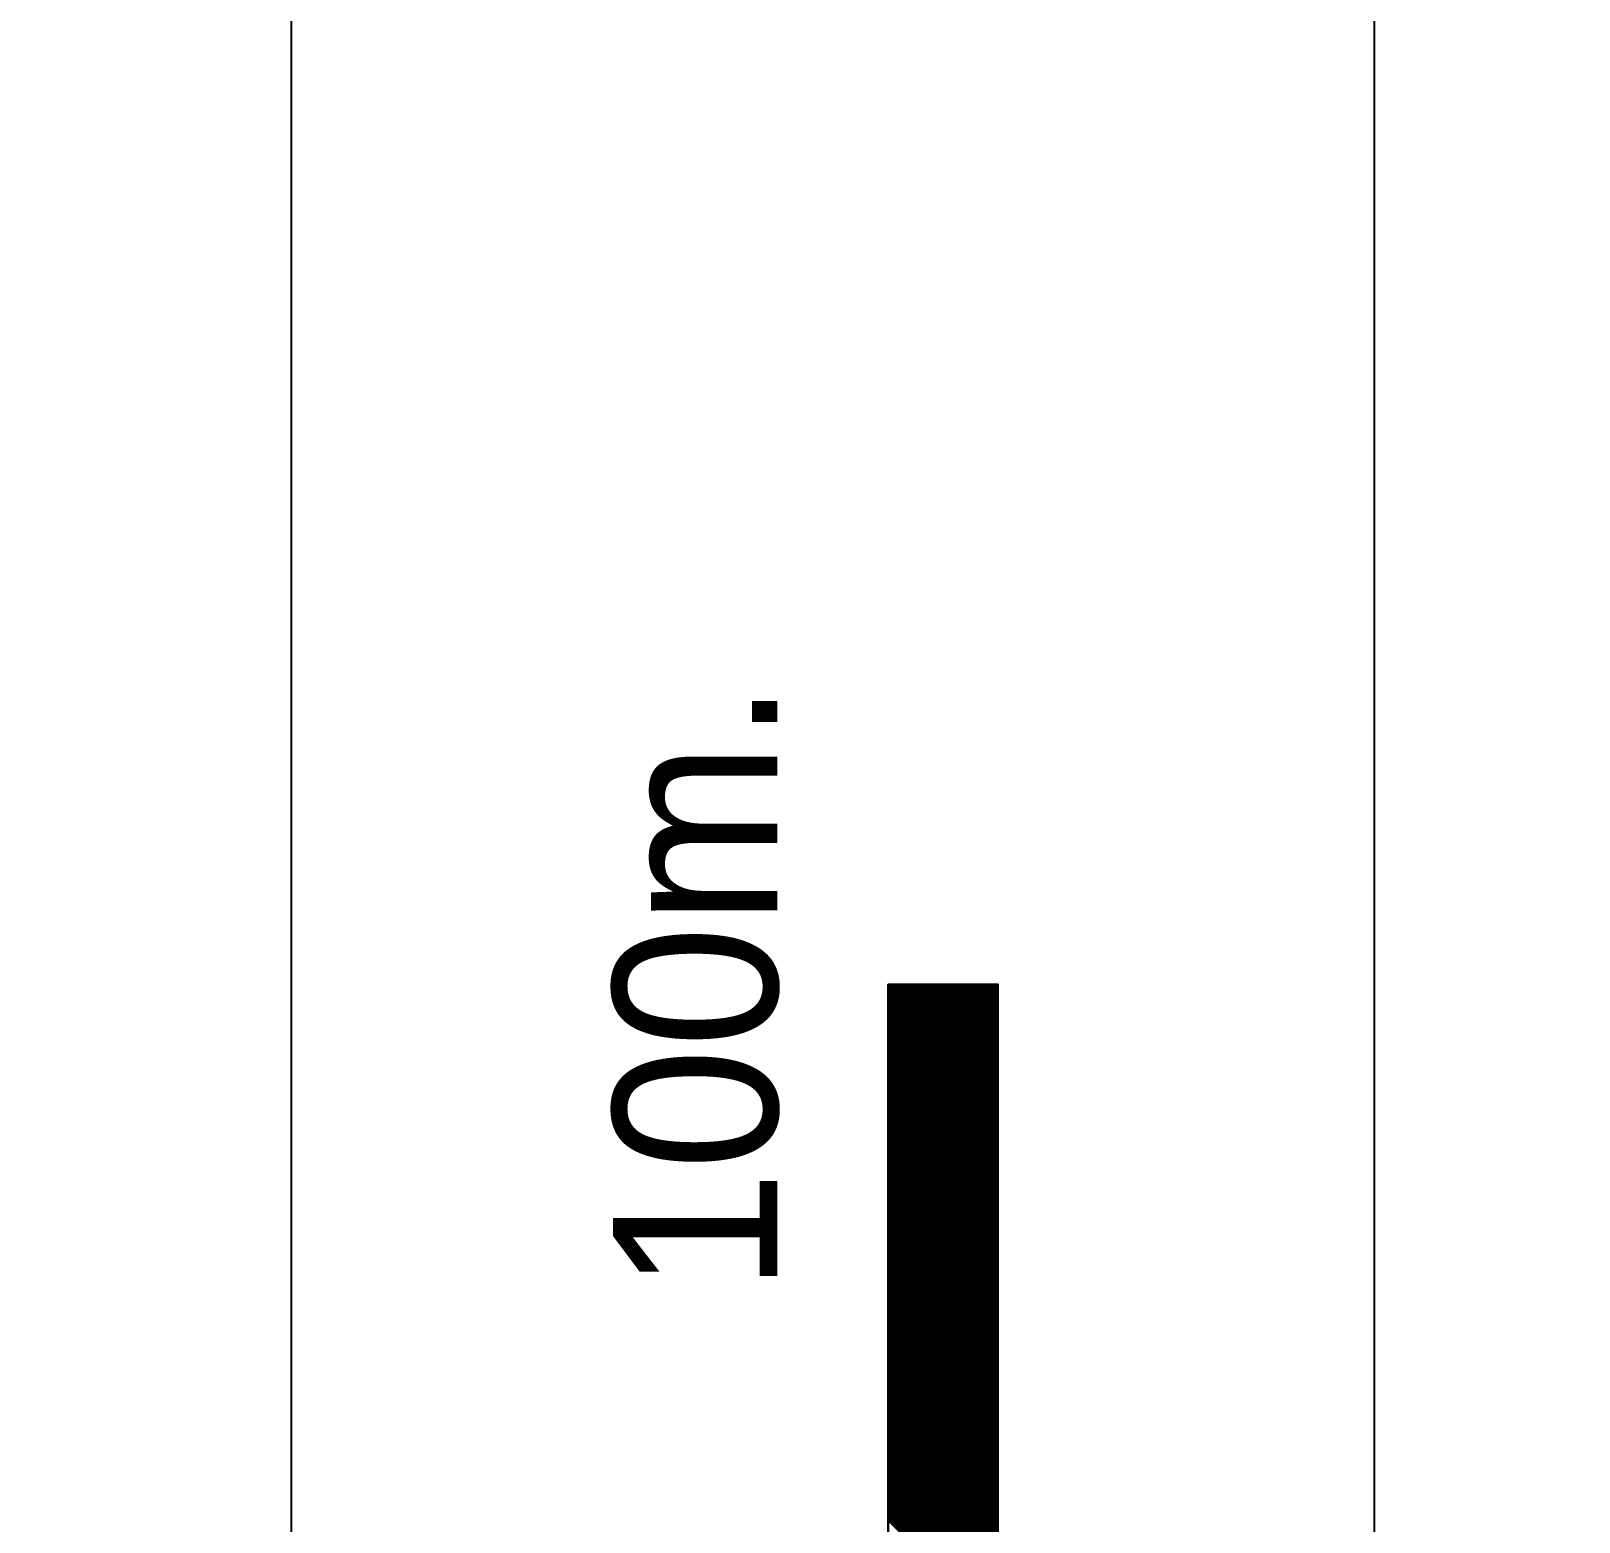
# Model space of a CAD drawing. Extents: x 731654 to 732244, y 4380181 to 4381208.
# Drawn here: x 731885.86 to 731899.96, y 4381176.12 to 4381189.7 of the extents above; entities that cross this region are included whole.
import ezdxf
from ezdxf.enums import TextEntityAlignment as Align

# ---------------------------------------------------------------- set-up
doc = ezdxf.new("R2010")
doc.units = 0
doc.layers.get('0').update_dxf_attribs({"linetype": 'CONTINUOUS'})

msp = doc.modelspace()

# ---------------------------------------------------------------- linework, layer by layer
at = {"color": 0, "linetype": 'CONTINUOUS'}
for p, q in [((731893.67, 4381081.01), (731893.67, 4381181.01)), ((731894.67, 4381180.01), (731893.67, 4381181.01)), ((731893.67, 4381081.01), (731893.67, 4381181.01)), ((731894.67, 4381180.01), (731893.67, 4381181.01)), ((731894.67, 4381180.02), (731893.68, 4381181.01)), ((731894.67, 4381180.02), (731893.68, 4381181.01)), ((731894.67, 4381180.03), (731893.69, 4381181.01)), ((731894.67, 4381180.03), (731893.69, 4381181.01)), ((731894.67, 4381180.05), (731893.71, 4381181.01)), ((731894.67, 4381180.05), (731893.71, 4381181.01)), ((731894.67, 4381180.06), (731893.72, 4381181.01)), ((731894.67, 4381180.06), (731893.72, 4381181.01)), ((731894.67, 4381180.08), (731893.74, 4381181.01)), ((731894.67, 4381180.08), (731893.74, 4381181.01)), ((731894.67, 4381180.09), (731893.75, 4381181.01)), ((731894.67, 4381180.09), (731893.75, 4381181.01)), ((731894.67, 4381180.1), (731893.76, 4381181.01)), ((731894.67, 4381180.1), (731893.76, 4381181.01)), ((731894.67, 4381180.12), (731893.78, 4381181.01)), ((731894.67, 4381180.12), (731893.78, 4381181.01)), ((731894.67, 4381180.13), (731893.79, 4381181.01)), ((731894.67, 4381180.13), (731893.79, 4381181.01)), ((731894.67, 4381180.15), (731893.81, 4381181.01)), ((731894.67, 4381180.15), (731893.81, 4381181.01)), ((731894.67, 4381180.16), (731893.82, 4381181.01)), ((731894.67, 4381180.16), (731893.82, 4381181.01)), ((731894.67, 4381180.17), (731893.83, 4381181.01)), ((731894.67, 4381180.17), (731893.83, 4381181.01)), ((731894.67, 4381180.19), (731893.85, 4381181.01)), ((731894.67, 4381180.19), (731893.85, 4381181.01)), ((731894.67, 4381180.2), (731893.86, 4381181.01)), ((731894.67, 4381180.2), (731893.86, 4381181.01)), ((731894.67, 4381180.22), (731893.88, 4381181.01)), ((731894.67, 4381180.22), (731893.88, 4381181.01)), ((731894.67, 4381180.23), (731893.89, 4381181.01)), ((731894.67, 4381180.23), (731893.89, 4381181.01)), ((731894.67, 4381180.25), (731893.91, 4381181.01)), ((731894.67, 4381180.25), (731893.91, 4381181.01)), ((731894.67, 4381180.26), (731893.92, 4381181.01)), ((731894.67, 4381180.26), (731893.92, 4381181.01)), ((731894.67, 4381180.27), (731893.93, 4381181.01)), ((731894.67, 4381180.27), (731893.93, 4381181.01)), ((731894.67, 4381180.29), (731893.95, 4381181.01)), ((731894.67, 4381180.29), (731893.95, 4381181.01)), ((731894.67, 4381180.3), (731893.96, 4381181.01)), ((731894.67, 4381180.3), (731893.96, 4381181.01)), ((731894.67, 4381180.32), (731893.98, 4381181.01)), ((731894.67, 4381180.32), (731893.98, 4381181.01)), ((731894.67, 4381180.33), (731893.99, 4381181.01)), ((731894.67, 4381180.33), (731893.99, 4381181.01)), ((731894.67, 4381180.34), (731894, 4381181.01)), ((731894.67, 4381180.34), (731894, 4381181.01)), ((731894.67, 4381180.36), (731894.02, 4381181.01)), ((731894.67, 4381180.36), (731894.02, 4381181.01)), ((731894.67, 4381180.37), (731894.03, 4381181.01)), ((731894.67, 4381180.37), (731894.03, 4381181.01)), ((731894.67, 4381180.39), (731894.05, 4381181.01)), ((731894.67, 4381180.39), (731894.05, 4381181.01)), ((731894.67, 4381180.4), (731894.06, 4381181.01)), ((731894.67, 4381180.4), (731894.06, 4381181.01)), ((731894.67, 4381180.42), (731894.08, 4381181.01)), ((731894.67, 4381180.42), (731894.08, 4381181.01)), ((731894.67, 4381180.43), (731894.09, 4381181.01)), ((731894.67, 4381180.43), (731894.09, 4381181.01)), ((731894.67, 4381180.44), (731894.1, 4381181.01)), ((731894.67, 4381180.44), (731894.1, 4381181.01)), ((731894.67, 4381180.46), (731894.12, 4381181.01)), ((731894.67, 4381180.46), (731894.12, 4381181.01)), ((731894.67, 4381180.47), (731894.13, 4381181.01)), ((731894.67, 4381180.47), (731894.13, 4381181.01)), ((731894.67, 4381180.49), (731894.15, 4381181.01)), ((731894.67, 4381180.49), (731894.15, 4381181.01)), ((731894.67, 4381180.5), (731894.16, 4381181.01)), ((731894.67, 4381180.5), (731894.16, 4381181.01)), ((731894.67, 4381180.51), (731894.17, 4381181.01)), ((731894.67, 4381180.51), (731894.17, 4381181.01)), ((731894.67, 4381180.53), (731894.19, 4381181.01)), ((731894.67, 4381180.53), (731894.19, 4381181.01)), ((731894.67, 4381180.54), (731894.2, 4381181.01)), ((731894.67, 4381180.54), (731894.2, 4381181.01)), ((731894.67, 4381180.56), (731894.22, 4381181.01)), ((731894.67, 4381180.56), (731894.22, 4381181.01)), ((731894.67, 4381180.57), (731894.23, 4381181.01)), ((731894.67, 4381180.57), (731894.23, 4381181.01)), ((731894.67, 4381180.59), (731894.25, 4381181.01)), ((731894.67, 4381180.59), (731894.25, 4381181.01)), ((731894.67, 4381180.6), (731894.26, 4381181.01)), ((731894.67, 4381180.6), (731894.26, 4381181.01)), ((731894.67, 4381180.61), (731894.27, 4381181.01)), ((731894.67, 4381180.61), (731894.27, 4381181.01)), ((731894.67, 4381180.63), (731894.29, 4381181.01)), ((731894.67, 4381180.63), (731894.29, 4381181.01)), ((731894.67, 4381180.64), (731894.3, 4381181.01)), ((731894.67, 4381180.64), (731894.3, 4381181.01)), ((731894.67, 4381180.66), (731894.32, 4381181.01)), ((731894.67, 4381180.66), (731894.32, 4381181.01)), ((731894.67, 4381180.67), (731894.33, 4381181.01)), ((731894.67, 4381180.67), (731894.33, 4381181.01)), ((731894.67, 4381180.68), (731894.34, 4381181.01)), ((731894.67, 4381180.68), (731894.34, 4381181.01)), ((731894.67, 4381180.7), (731894.36, 4381181.01)), ((731894.67, 4381180.7), (731894.36, 4381181.01)), ((731894.67, 4381180.71), (731894.37, 4381181.01)), ((731894.67, 4381180.71), (731894.37, 4381181.01)), ((731894.67, 4381180.73), (731894.39, 4381181.01)), ((731894.67, 4381180.73), (731894.39, 4381181.01)), ((731894.67, 4381180.74), (731894.4, 4381181.01)), ((731894.67, 4381180.74), (731894.4, 4381181.01)), ((731894.67, 4381180.75), (731894.41, 4381181.01)), ((731894.67, 4381180.75), (731894.41, 4381181.01)), ((731894.67, 4381180.77), (731894.43, 4381181.01)), ((731894.67, 4381180.77), (731894.43, 4381181.01)), ((731894.67, 4381180.78), (731894.44, 4381181.01)), ((731894.67, 4381180.78), (731894.44, 4381181.01)), ((731894.67, 4381180.8), (731894.46, 4381181.01)), ((731894.67, 4381180.8), (731894.46, 4381181.01)), ((731894.67, 4381180.81), (731894.47, 4381181.01)), ((731894.67, 4381180.81), (731894.47, 4381181.01)), ((731894.67, 4381180.83), (731894.49, 4381181.01)), ((731894.67, 4381180.83), (731894.49, 4381181.01)), ((731894.67, 4381180.84), (731894.5, 4381181.01)), ((731894.67, 4381180.84), (731894.5, 4381181.01)), ((731894.67, 4381180.85), (731894.51, 4381181.01)), ((731894.67, 4381180.85), (731894.51, 4381181.01)), ((731894.67, 4381180.87), (731894.53, 4381181.01)), ((731894.67, 4381180.87), (731894.53, 4381181.01)), ((731894.67, 4381180.88), (731894.54, 4381181.01)), ((731894.67, 4381180.88), (731894.54, 4381181.01)), ((731894.67, 4381180.9), (731894.56, 4381181.01)), ((731894.67, 4381180.9), (731894.56, 4381181.01)), ((731894.67, 4381180.91), (731894.57, 4381181.01)), ((731894.67, 4381180.91), (731894.57, 4381181.01)), ((731894.67, 4381180.92), (731894.58, 4381181.01)), ((731894.67, 4381180.92), (731894.58, 4381181.01)), ((731894.67, 4381180.94), (731894.6, 4381181.01)), ((731894.67, 4381180.94), (731894.6, 4381181.01)), ((731894.67, 4381180.95), (731894.61, 4381181.01)), ((731894.67, 4381180.95), (731894.61, 4381181.01)), ((731894.67, 4381180.97), (731894.63, 4381181.01)), ((731894.67, 4381180.97), (731894.63, 4381181.01)), ((731894.67, 4381180.98), (731894.64, 4381181.01)), ((731894.67, 4381180.98), (731894.64, 4381181.01)), ((731894.67, 4381181), (731894.66, 4381181.01)), ((731894.67, 4381181), (731894.66, 4381181.01)), ((731894.67, 4381081.01), (731894.67, 4381181.01)), ((731894.67, 4381081.01), (731894.67, 4381181.01)), ((731894.67, 4381179.99), (731893.67, 4381180.99)), ((731894.67, 4381179.99), (731893.67, 4381180.99)), ((731894.67, 4381179.98), (731893.67, 4381180.98)), ((731894.67, 4381179.98), (731893.67, 4381180.98)), ((731894.67, 4381179.96), (731893.67, 4381180.96)), ((731894.67, 4381179.96), (731893.67, 4381180.96)), ((731894.67, 4381179.95), (731893.67, 4381180.95)), ((731894.67, 4381179.95), (731893.67, 4381180.95)), ((731894.67, 4381179.93), (731893.67, 4381180.93)), ((731894.67, 4381179.93), (731893.67, 4381180.93)), ((731894.67, 4381179.92), (731893.67, 4381180.92)), ((731894.67, 4381179.92), (731893.67, 4381180.92)), ((731894.67, 4381179.91), (731893.67, 4381180.91)), ((731894.67, 4381179.91), (731893.67, 4381180.91)), ((731894.67, 4381179.89), (731893.67, 4381180.89)), ((731894.67, 4381179.89), (731893.67, 4381180.89)), ((731894.67, 4381179.88), (731893.67, 4381180.88)), ((731894.67, 4381179.88), (731893.67, 4381180.88)), ((731894.67, 4381179.86), (731893.67, 4381180.86)), ((731894.67, 4381179.86), (731893.67, 4381180.86)), ((731894.67, 4381179.85), (731893.67, 4381180.85)), ((731894.67, 4381179.85), (731893.67, 4381180.85)), ((731894.67, 4381179.84), (731893.67, 4381180.84)), ((731894.67, 4381179.84), (731893.67, 4381180.84)), ((731894.67, 4381179.82), (731893.67, 4381180.82)), ((731894.67, 4381179.82), (731893.67, 4381180.82)), ((731894.67, 4381179.81), (731893.67, 4381180.81)), ((731894.67, 4381179.81), (731893.67, 4381180.81)), ((731894.67, 4381179.79), (731893.67, 4381180.79)), ((731894.67, 4381179.79), (731893.67, 4381180.79)), ((731894.67, 4381179.78), (731893.67, 4381180.78)), ((731894.67, 4381179.78), (731893.67, 4381180.78)), ((731894.67, 4381179.76), (731893.67, 4381180.76)), ((731894.67, 4381179.76), (731893.67, 4381180.76)), ((731894.67, 4381179.75), (731893.67, 4381180.75)), ((731894.67, 4381179.75), (731893.67, 4381180.75)), ((731894.67, 4381179.74), (731893.67, 4381180.74)), ((731894.67, 4381179.74), (731893.67, 4381180.74)), ((731894.67, 4381179.72), (731893.67, 4381180.72)), ((731894.67, 4381179.72), (731893.67, 4381180.72)), ((731894.67, 4381179.71), (731893.67, 4381180.71)), ((731894.67, 4381179.71), (731893.67, 4381180.71)), ((731894.67, 4381179.69), (731893.67, 4381180.69)), ((731894.67, 4381179.69), (731893.67, 4381180.69)), ((731894.67, 4381179.68), (731893.67, 4381180.68)), ((731894.67, 4381179.68), (731893.67, 4381180.68)), ((731894.67, 4381179.67), (731893.67, 4381180.67)), ((731894.67, 4381179.67), (731893.67, 4381180.67)), ((731894.67, 4381179.65), (731893.67, 4381180.65)), ((731894.67, 4381179.65), (731893.67, 4381180.65)), ((731894.67, 4381179.64), (731893.67, 4381180.64)), ((731894.67, 4381179.64), (731893.67, 4381180.64)), ((731894.67, 4381179.62), (731893.67, 4381180.62)), ((731894.67, 4381179.62), (731893.67, 4381180.62)), ((731894.67, 4381179.61), (731893.67, 4381180.61)), ((731894.67, 4381179.61), (731893.67, 4381180.61)), ((731894.67, 4381179.6), (731893.67, 4381180.6)), ((731894.67, 4381179.6), (731893.67, 4381180.6)), ((731894.67, 4381179.58), (731893.67, 4381180.58)), ((731894.67, 4381179.58), (731893.67, 4381180.58)), ((731894.67, 4381179.57), (731893.67, 4381180.57)), ((731894.67, 4381179.57), (731893.67, 4381180.57)), ((731894.67, 4381179.55), (731893.67, 4381180.55)), ((731894.67, 4381179.55), (731893.67, 4381180.55)), ((731894.67, 4381179.54), (731893.67, 4381180.54)), ((731894.67, 4381179.54), (731893.67, 4381180.54)), ((731894.67, 4381179.52), (731893.67, 4381180.52)), ((731894.67, 4381179.52), (731893.67, 4381180.52)), ((731894.67, 4381179.51), (731893.67, 4381180.51)), ((731894.67, 4381179.51), (731893.67, 4381180.51)), ((731894.67, 4381179.5), (731893.67, 4381180.5)), ((731894.67, 4381179.5), (731893.67, 4381180.5)), ((731894.67, 4381179.48), (731893.67, 4381180.48)), ((731894.67, 4381179.48), (731893.67, 4381180.48)), ((731894.67, 4381179.47), (731893.67, 4381180.47)), ((731894.67, 4381179.47), (731893.67, 4381180.47)), ((731894.67, 4381179.45), (731893.67, 4381180.45)), ((731894.67, 4381179.45), (731893.67, 4381180.45)), ((731894.67, 4381179.44), (731893.67, 4381180.44)), ((731894.67, 4381179.44), (731893.67, 4381180.44)), ((731894.67, 4381179.43), (731893.67, 4381180.43)), ((731894.67, 4381179.43), (731893.67, 4381180.43)), ((731894.67, 4381179.41), (731893.67, 4381180.41)), ((731894.67, 4381179.41), (731893.67, 4381180.41)), ((731894.67, 4381179.4), (731893.67, 4381180.4)), ((731894.67, 4381179.4), (731893.67, 4381180.4)), ((731894.67, 4381179.38), (731893.67, 4381180.38)), ((731894.67, 4381179.38), (731893.67, 4381180.38)), ((731894.67, 4381179.37), (731893.67, 4381180.37)), ((731894.67, 4381179.37), (731893.67, 4381180.37)), ((731894.67, 4381179.35), (731893.67, 4381180.35)), ((731894.67, 4381179.35), (731893.67, 4381180.35)), ((731894.67, 4381179.34), (731893.67, 4381180.34)), ((731894.67, 4381179.34), (731893.67, 4381180.34)), ((731894.67, 4381179.33), (731893.67, 4381180.33)), ((731894.67, 4381179.33), (731893.67, 4381180.33)), ((731894.67, 4381179.31), (731893.67, 4381180.31)), ((731894.67, 4381179.31), (731893.67, 4381180.31)), ((731894.67, 4381179.3), (731893.67, 4381180.3)), ((731894.67, 4381179.3), (731893.67, 4381180.3)), ((731894.67, 4381179.28), (731893.67, 4381180.28)), ((731894.67, 4381179.28), (731893.67, 4381180.28)), ((731894.67, 4381179.27), (731893.67, 4381180.27)), ((731894.67, 4381179.27), (731893.67, 4381180.27)), ((731894.67, 4381179.26), (731893.67, 4381180.26)), ((731894.67, 4381179.26), (731893.67, 4381180.26)), ((731894.67, 4381179.24), (731893.67, 4381180.24)), ((731894.67, 4381179.24), (731893.67, 4381180.24)), ((731894.67, 4381179.23), (731893.67, 4381180.23)), ((731894.67, 4381179.23), (731893.67, 4381180.23)), ((731894.67, 4381179.21), (731893.67, 4381180.21)), ((731894.67, 4381179.21), (731893.67, 4381180.21)), ((731894.67, 4381179.2), (731893.67, 4381180.2)), ((731894.67, 4381179.2), (731893.67, 4381180.2)), ((731894.67, 4381179.18), (731893.67, 4381180.18)), ((731894.67, 4381179.18), (731893.67, 4381180.18)), ((731894.67, 4381179.17), (731893.67, 4381180.17)), ((731894.67, 4381179.17), (731893.67, 4381180.17)), ((731894.67, 4381179.16), (731893.67, 4381180.16)), ((731894.67, 4381179.16), (731893.67, 4381180.16)), ((731894.67, 4381179.14), (731893.67, 4381180.14)), ((731894.67, 4381179.14), (731893.67, 4381180.14)), ((731894.67, 4381179.13), (731893.67, 4381180.13)), ((731894.67, 4381179.13), (731893.67, 4381180.13)), ((731894.67, 4381179.11), (731893.67, 4381180.11)), ((731894.67, 4381179.11), (731893.67, 4381180.11)), ((731894.67, 4381179.1), (731893.67, 4381180.1)), ((731894.67, 4381179.1), (731893.67, 4381180.1)), ((731894.67, 4381179.09), (731893.67, 4381180.09)), ((731894.67, 4381179.09), (731893.67, 4381180.09)), ((731894.67, 4381179.07), (731893.67, 4381180.07)), ((731894.67, 4381179.07), (731893.67, 4381180.07)), ((731894.67, 4381179.06), (731893.67, 4381180.06)), ((731894.67, 4381179.06), (731893.67, 4381180.06)), ((731894.67, 4381179.04), (731893.67, 4381180.04)), ((731894.67, 4381179.04), (731893.67, 4381180.04)), ((731894.67, 4381179.03), (731893.67, 4381180.03)), ((731894.67, 4381179.03), (731893.67, 4381180.03)), ((731894.67, 4381179.02), (731893.67, 4381180.02)), ((731894.67, 4381179.02), (731893.67, 4381180.02)), ((731894.67, 4381179), (731893.67, 4381180)), ((731894.67, 4381179), (731893.67, 4381180)), ((731894.67, 4381178.99), (731893.67, 4381179.99)), ((731894.67, 4381178.99), (731893.67, 4381179.99)), ((731894.67, 4381178.97), (731893.67, 4381179.97)), ((731894.67, 4381178.97), (731893.67, 4381179.97)), ((731894.67, 4381178.96), (731893.67, 4381179.96)), ((731894.67, 4381178.96), (731893.67, 4381179.96)), ((731894.67, 4381178.94), (731893.67, 4381179.94)), ((731894.67, 4381178.94), (731893.67, 4381179.94)), ((731894.67, 4381178.93), (731893.67, 4381179.93)), ((731894.67, 4381178.93), (731893.67, 4381179.93)), ((731894.67, 4381178.92), (731893.67, 4381179.92)), ((731894.67, 4381178.92), (731893.67, 4381179.92)), ((731894.67, 4381178.9), (731893.67, 4381179.9)), ((731894.67, 4381178.9), (731893.67, 4381179.9)), ((731894.67, 4381178.89), (731893.67, 4381179.89)), ((731894.67, 4381178.89), (731893.67, 4381179.89)), ((731894.67, 4381178.87), (731893.67, 4381179.87)), ((731894.67, 4381178.87), (731893.67, 4381179.87)), ((731894.67, 4381178.86), (731893.67, 4381179.86)), ((731894.67, 4381178.86), (731893.67, 4381179.86)), ((731894.67, 4381178.85), (731893.67, 4381179.85)), ((731894.67, 4381178.85), (731893.67, 4381179.85)), ((731894.67, 4381178.83), (731893.67, 4381179.83)), ((731894.67, 4381178.83), (731893.67, 4381179.83)), ((731894.67, 4381178.82), (731893.67, 4381179.82)), ((731894.67, 4381178.82), (731893.67, 4381179.82)), ((731894.67, 4381178.8), (731893.67, 4381179.8)), ((731894.67, 4381178.8), (731893.67, 4381179.8)), ((731894.67, 4381178.79), (731893.67, 4381179.79)), ((731894.67, 4381178.79), (731893.67, 4381179.79)), ((731894.67, 4381178.77), (731893.67, 4381179.77)), ((731894.67, 4381178.77), (731893.67, 4381179.77)), ((731894.67, 4381178.76), (731893.67, 4381179.76)), ((731894.67, 4381178.76), (731893.67, 4381179.76)), ((731894.67, 4381178.75), (731893.67, 4381179.75)), ((731894.67, 4381178.75), (731893.67, 4381179.75)), ((731894.67, 4381178.73), (731893.67, 4381179.73)), ((731894.67, 4381178.73), (731893.67, 4381179.73)), ((731894.67, 4381178.72), (731893.67, 4381179.72)), ((731894.67, 4381178.72), (731893.67, 4381179.72)), ((731894.67, 4381178.7), (731893.67, 4381179.7)), ((731894.67, 4381178.7), (731893.67, 4381179.7)), ((731894.67, 4381178.69), (731893.67, 4381179.69)), ((731894.67, 4381178.69), (731893.67, 4381179.69)), ((731894.67, 4381178.68), (731893.67, 4381179.68)), ((731894.67, 4381178.68), (731893.67, 4381179.68)), ((731894.67, 4381178.66), (731893.67, 4381179.66)), ((731894.67, 4381178.66), (731893.67, 4381179.66)), ((731894.67, 4381178.65), (731893.67, 4381179.65)), ((731894.67, 4381178.65), (731893.67, 4381179.65)), ((731894.67, 4381178.63), (731893.67, 4381179.63)), ((731894.67, 4381178.63), (731893.67, 4381179.63)), ((731894.67, 4381178.62), (731893.67, 4381179.62)), ((731894.67, 4381178.62), (731893.67, 4381179.62)), ((731894.67, 4381178.61), (731893.67, 4381179.61)), ((731894.67, 4381178.61), (731893.67, 4381179.61)), ((731894.67, 4381178.59), (731893.67, 4381179.59)), ((731894.67, 4381178.59), (731893.67, 4381179.59)), ((731894.67, 4381178.58), (731893.67, 4381179.58)), ((731894.67, 4381178.58), (731893.67, 4381179.58)), ((731894.67, 4381178.56), (731893.67, 4381179.56)), ((731894.67, 4381178.56), (731893.67, 4381179.56)), ((731894.67, 4381178.55), (731893.67, 4381179.55)), ((731894.67, 4381178.55), (731893.67, 4381179.55)), ((731894.67, 4381178.53), (731893.67, 4381179.53)), ((731894.67, 4381178.53), (731893.67, 4381179.53)), ((731894.67, 4381178.52), (731893.67, 4381179.52)), ((731894.67, 4381178.52), (731893.67, 4381179.52)), ((731894.67, 4381178.51), (731893.67, 4381179.51)), ((731894.67, 4381178.51), (731893.67, 4381179.51)), ((731894.67, 4381178.49), (731893.67, 4381179.49)), ((731894.67, 4381178.49), (731893.67, 4381179.49)), ((731894.67, 4381178.48), (731893.67, 4381179.48)), ((731894.67, 4381178.48), (731893.67, 4381179.48)), ((731894.67, 4381178.46), (731893.67, 4381179.46)), ((731894.67, 4381178.46), (731893.67, 4381179.46)), ((731894.67, 4381178.45), (731893.67, 4381179.45)), ((731894.67, 4381178.45), (731893.67, 4381179.45)), ((731894.67, 4381178.44), (731893.67, 4381179.44)), ((731894.67, 4381178.44), (731893.67, 4381179.44)), ((731894.67, 4381178.42), (731893.67, 4381179.42)), ((731894.67, 4381178.42), (731893.67, 4381179.42)), ((731894.67, 4381178.41), (731893.67, 4381179.41)), ((731894.67, 4381178.41), (731893.67, 4381179.41)), ((731894.67, 4381178.39), (731893.67, 4381179.39)), ((731894.67, 4381178.39), (731893.67, 4381179.39)), ((731894.67, 4381178.38), (731893.67, 4381179.38)), ((731894.67, 4381178.38), (731893.67, 4381179.38)), ((731894.67, 4381178.36), (731893.67, 4381179.36)), ((731894.67, 4381178.36), (731893.67, 4381179.36)), ((731894.67, 4381178.35), (731893.67, 4381179.35)), ((731894.67, 4381178.35), (731893.67, 4381179.35)), ((731894.67, 4381178.34), (731893.67, 4381179.34)), ((731894.67, 4381178.34), (731893.67, 4381179.34)), ((731894.67, 4381178.32), (731893.67, 4381179.32)), ((731894.67, 4381178.32), (731893.67, 4381179.32)), ((731894.67, 4381178.31), (731893.67, 4381179.31)), ((731894.67, 4381178.31), (731893.67, 4381179.31)), ((731894.67, 4381178.29), (731893.67, 4381179.29)), ((731894.67, 4381178.29), (731893.67, 4381179.29)), ((731894.67, 4381178.28), (731893.67, 4381179.28)), ((731894.67, 4381178.28), (731893.67, 4381179.28)), ((731894.67, 4381178.27), (731893.67, 4381179.27)), ((731894.67, 4381178.27), (731893.67, 4381179.27)), ((731894.67, 4381178.25), (731893.67, 4381179.25)), ((731894.67, 4381178.25), (731893.67, 4381179.25)), ((731894.67, 4381178.24), (731893.67, 4381179.24)), ((731894.67, 4381178.24), (731893.67, 4381179.24)), ((731894.67, 4381178.22), (731893.67, 4381179.22)), ((731894.67, 4381178.22), (731893.67, 4381179.22)), ((731894.67, 4381178.21), (731893.67, 4381179.21)), ((731894.67, 4381178.21), (731893.67, 4381179.21)), ((731894.67, 4381178.2), (731893.67, 4381179.2)), ((731894.67, 4381178.2), (731893.67, 4381179.2)), ((731894.67, 4381178.18), (731893.67, 4381179.18)), ((731894.67, 4381178.18), (731893.67, 4381179.18)), ((731894.67, 4381178.17), (731893.67, 4381179.17)), ((731894.67, 4381178.17), (731893.67, 4381179.17)), ((731894.67, 4381178.15), (731893.67, 4381179.15)), ((731894.67, 4381178.15), (731893.67, 4381179.15)), ((731894.67, 4381178.14), (731893.67, 4381179.14)), ((731894.67, 4381178.14), (731893.67, 4381179.14)), ((731894.67, 4381178.12), (731893.67, 4381179.12)), ((731894.67, 4381178.12), (731893.67, 4381179.12)), ((731894.67, 4381178.11), (731893.67, 4381179.11)), ((731894.67, 4381178.11), (731893.67, 4381179.11)), ((731894.67, 4381178.1), (731893.67, 4381179.1)), ((731894.67, 4381178.1), (731893.67, 4381179.1)), ((731894.67, 4381178.08), (731893.67, 4381179.08)), ((731894.67, 4381178.08), (731893.67, 4381179.08)), ((731894.67, 4381178.07), (731893.67, 4381179.07)), ((731894.67, 4381178.07), (731893.67, 4381179.07)), ((731894.67, 4381178.05), (731893.67, 4381179.05)), ((731894.67, 4381178.05), (731893.67, 4381179.05)), ((731894.67, 4381178.04), (731893.67, 4381179.04)), ((731894.67, 4381178.04), (731893.67, 4381179.04)), ((731894.67, 4381178.03), (731893.67, 4381179.03)), ((731894.67, 4381178.03), (731893.67, 4381179.03)), ((731894.67, 4381178.01), (731893.67, 4381179.01)), ((731894.67, 4381178.01), (731893.67, 4381179.01)), ((731894.67, 4381178), (731893.67, 4381179)), ((731894.67, 4381178), (731893.67, 4381179)), ((731894.67, 4381177.98), (731893.67, 4381178.98)), ((731894.67, 4381177.98), (731893.67, 4381178.98)), ((731894.67, 4381177.97), (731893.67, 4381178.97)), ((731894.67, 4381177.97), (731893.67, 4381178.97)), ((731894.67, 4381177.95), (731893.67, 4381178.95)), ((731894.67, 4381177.95), (731893.67, 4381178.95)), ((731894.67, 4381177.94), (731893.67, 4381178.94)), ((731894.67, 4381177.94), (731893.67, 4381178.94)), ((731894.67, 4381177.93), (731893.67, 4381178.93)), ((731894.67, 4381177.93), (731893.67, 4381178.93)), ((731894.67, 4381177.91), (731893.67, 4381178.91)), ((731894.67, 4381177.91), (731893.67, 4381178.91)), ((731894.67, 4381177.9), (731893.67, 4381178.9)), ((731894.67, 4381177.9), (731893.67, 4381178.9)), ((731894.67, 4381177.88), (731893.67, 4381178.88)), ((731894.67, 4381177.88), (731893.67, 4381178.88)), ((731894.67, 4381177.87), (731893.67, 4381178.87)), ((731894.67, 4381177.87), (731893.67, 4381178.87)), ((731894.67, 4381177.86), (731893.67, 4381178.86)), ((731894.67, 4381177.86), (731893.67, 4381178.86)), ((731894.67, 4381177.84), (731893.67, 4381178.84)), ((731894.67, 4381177.84), (731893.67, 4381178.84)), ((731894.67, 4381177.83), (731893.67, 4381178.83)), ((731894.67, 4381177.83), (731893.67, 4381178.83)), ((731894.67, 4381177.81), (731893.67, 4381178.81)), ((731894.67, 4381177.81), (731893.67, 4381178.81)), ((731894.67, 4381177.8), (731893.67, 4381178.8)), ((731894.67, 4381177.8), (731893.67, 4381178.8)), ((731894.67, 4381177.78), (731893.67, 4381178.78)), ((731894.67, 4381177.78), (731893.67, 4381178.78)), ((731894.67, 4381177.77), (731893.67, 4381178.77)), ((731894.67, 4381177.77), (731893.67, 4381178.77)), ((731894.67, 4381177.76), (731893.67, 4381178.76)), ((731894.67, 4381177.76), (731893.67, 4381178.76)), ((731894.67, 4381177.74), (731893.67, 4381178.74)), ((731894.67, 4381177.74), (731893.67, 4381178.74)), ((731894.67, 4381177.73), (731893.67, 4381178.73)), ((731894.67, 4381177.73), (731893.67, 4381178.73)), ((731894.67, 4381177.71), (731893.67, 4381178.71)), ((731894.67, 4381177.71), (731893.67, 4381178.71)), ((731894.67, 4381177.7), (731893.67, 4381178.7)), ((731894.67, 4381177.7), (731893.67, 4381178.7)), ((731894.67, 4381177.69), (731893.67, 4381178.69)), ((731894.67, 4381177.69), (731893.67, 4381178.69)), ((731894.67, 4381177.67), (731893.67, 4381178.67)), ((731894.67, 4381177.67), (731893.67, 4381178.67)), ((731894.67, 4381177.66), (731893.67, 4381178.66)), ((731894.67, 4381177.66), (731893.67, 4381178.66)), ((731894.67, 4381177.64), (731893.67, 4381178.64)), ((731894.67, 4381177.64), (731893.67, 4381178.64)), ((731894.67, 4381177.63), (731893.67, 4381178.63)), ((731894.67, 4381177.63), (731893.67, 4381178.63)), ((731894.67, 4381177.62), (731893.67, 4381178.62)), ((731894.67, 4381177.62), (731893.67, 4381178.62)), ((731894.67, 4381177.6), (731893.67, 4381178.6)), ((731894.67, 4381177.6), (731893.67, 4381178.6)), ((731894.67, 4381177.59), (731893.67, 4381178.59)), ((731894.67, 4381177.59), (731893.67, 4381178.59)), ((731894.67, 4381177.57), (731893.67, 4381178.57)), ((731894.67, 4381177.57), (731893.67, 4381178.57)), ((731894.67, 4381177.56), (731893.67, 4381178.56)), ((731894.67, 4381177.56), (731893.67, 4381178.56)), ((731894.67, 4381177.54), (731893.67, 4381178.54)), ((731894.67, 4381177.54), (731893.67, 4381178.54)), ((731894.67, 4381177.53), (731893.67, 4381178.53)), ((731894.67, 4381177.53), (731893.67, 4381178.53)), ((731894.67, 4381177.52), (731893.67, 4381178.52)), ((731894.67, 4381177.52), (731893.67, 4381178.52)), ((731894.67, 4381177.5), (731893.67, 4381178.5)), ((731894.67, 4381177.5), (731893.67, 4381178.5)), ((731894.67, 4381177.49), (731893.67, 4381178.49)), ((731894.67, 4381177.49), (731893.67, 4381178.49)), ((731894.67, 4381177.47), (731893.67, 4381178.47)), ((731894.67, 4381177.47), (731893.67, 4381178.47)), ((731894.67, 4381177.46), (731893.67, 4381178.46)), ((731894.67, 4381177.46), (731893.67, 4381178.46)), ((731894.67, 4381177.45), (731893.67, 4381178.45)), ((731894.67, 4381177.45), (731893.67, 4381178.45)), ((731894.67, 4381177.43), (731893.67, 4381178.43)), ((731894.67, 4381177.43), (731893.67, 4381178.43)), ((731894.67, 4381177.42), (731893.67, 4381178.42)), ((731894.67, 4381177.42), (731893.67, 4381178.42)), ((731894.67, 4381177.4), (731893.67, 4381178.4)), ((731894.67, 4381177.4), (731893.67, 4381178.4)), ((731894.67, 4381177.39), (731893.67, 4381178.39)), ((731894.67, 4381177.39), (731893.67, 4381178.39)), ((731894.67, 4381177.37), (731893.67, 4381178.37)), ((731894.67, 4381177.37), (731893.67, 4381178.37)), ((731894.67, 4381177.36), (731893.67, 4381178.36)), ((731894.67, 4381177.36), (731893.67, 4381178.36)), ((731894.67, 4381177.35), (731893.67, 4381178.35)), ((731894.67, 4381177.35), (731893.67, 4381178.35)), ((731894.67, 4381177.33), (731893.67, 4381178.33)), ((731894.67, 4381177.33), (731893.67, 4381178.33)), ((731894.67, 4381177.32), (731893.67, 4381178.32)), ((731894.67, 4381177.32), (731893.67, 4381178.32)), ((731894.67, 4381177.3), (731893.67, 4381178.3)), ((731894.67, 4381177.3), (731893.67, 4381178.3)), ((731894.67, 4381177.29), (731893.67, 4381178.29)), ((731894.67, 4381177.29), (731893.67, 4381178.29)), ((731894.67, 4381177.28), (731893.67, 4381178.28)), ((731894.67, 4381177.28), (731893.67, 4381178.28)), ((731894.67, 4381177.26), (731893.67, 4381178.26)), ((731894.67, 4381177.26), (731893.67, 4381178.26)), ((731894.67, 4381177.25), (731893.67, 4381178.25)), ((731894.67, 4381177.25), (731893.67, 4381178.25)), ((731894.67, 4381177.23), (731893.67, 4381178.23)), ((731894.67, 4381177.23), (731893.67, 4381178.23)), ((731894.67, 4381177.22), (731893.67, 4381178.22)), ((731894.67, 4381177.22), (731893.67, 4381178.22)), ((731894.67, 4381177.21), (731893.67, 4381178.21)), ((731894.67, 4381177.21), (731893.67, 4381178.21)), ((731894.67, 4381177.19), (731893.67, 4381178.19)), ((731894.67, 4381177.19), (731893.67, 4381178.19)), ((731894.67, 4381177.18), (731893.67, 4381178.18)), ((731894.67, 4381177.18), (731893.67, 4381178.18)), ((731894.67, 4381177.16), (731893.67, 4381178.16)), ((731894.67, 4381177.16), (731893.67, 4381178.16)), ((731894.67, 4381177.15), (731893.67, 4381178.15)), ((731894.67, 4381177.15), (731893.67, 4381178.15)), ((731894.67, 4381177.13), (731893.67, 4381178.13)), ((731894.67, 4381177.13), (731893.67, 4381178.13)), ((731894.67, 4381177.12), (731893.67, 4381178.12)), ((731894.67, 4381177.12), (731893.67, 4381178.12)), ((731894.67, 4381177.11), (731893.67, 4381178.11)), ((731894.67, 4381177.11), (731893.67, 4381178.11)), ((731894.67, 4381177.09), (731893.67, 4381178.09)), ((731894.67, 4381177.09), (731893.67, 4381178.09)), ((731894.67, 4381177.08), (731893.67, 4381178.08)), ((731894.67, 4381177.08), (731893.67, 4381178.08)), ((731894.67, 4381177.06), (731893.67, 4381178.06)), ((731894.67, 4381177.06), (731893.67, 4381178.06)), ((731894.67, 4381177.05), (731893.67, 4381178.05)), ((731894.67, 4381177.05), (731893.67, 4381178.05)), ((731894.67, 4381177.04), (731893.67, 4381178.04)), ((731894.67, 4381177.04), (731893.67, 4381178.04)), ((731894.67, 4381177.02), (731893.67, 4381178.02)), ((731894.67, 4381177.02), (731893.67, 4381178.02)), ((731894.67, 4381177.01), (731893.67, 4381178.01)), ((731894.67, 4381177.01), (731893.67, 4381178.01)), ((731894.67, 4381176.99), (731893.67, 4381177.99)), ((731894.67, 4381176.99), (731893.67, 4381177.99)), ((731894.67, 4381176.98), (731893.67, 4381177.98)), ((731894.67, 4381176.98), (731893.67, 4381177.98)), ((731894.67, 4381176.96), (731893.67, 4381177.96)), ((731894.67, 4381176.96), (731893.67, 4381177.96)), ((731894.67, 4381176.95), (731893.67, 4381177.95)), ((731894.67, 4381176.95), (731893.67, 4381177.95)), ((731894.67, 4381176.94), (731893.67, 4381177.94)), ((731894.67, 4381176.94), (731893.67, 4381177.94)), ((731894.67, 4381176.92), (731893.67, 4381177.92)), ((731894.67, 4381176.92), (731893.67, 4381177.92)), ((731894.67, 4381176.91), (731893.67, 4381177.91)), ((731894.67, 4381176.91), (731893.67, 4381177.91)), ((731894.67, 4381176.89), (731893.67, 4381177.89)), ((731894.67, 4381176.89), (731893.67, 4381177.89)), ((731894.67, 4381176.88), (731893.67, 4381177.88)), ((731894.67, 4381176.88), (731893.67, 4381177.88)), ((731894.67, 4381176.87), (731893.67, 4381177.87)), ((731894.67, 4381176.87), (731893.67, 4381177.87)), ((731894.67, 4381176.85), (731893.67, 4381177.85)), ((731894.67, 4381176.85), (731893.67, 4381177.85)), ((731894.67, 4381176.84), (731893.67, 4381177.84)), ((731894.67, 4381176.84), (731893.67, 4381177.84)), ((731894.67, 4381176.82), (731893.67, 4381177.82)), ((731894.67, 4381176.82), (731893.67, 4381177.82)), ((731894.67, 4381176.81), (731893.67, 4381177.81)), ((731894.67, 4381176.81), (731893.67, 4381177.81)), ((731894.67, 4381176.79), (731893.67, 4381177.79)), ((731894.67, 4381176.79), (731893.67, 4381177.79)), ((731894.67, 4381176.78), (731893.67, 4381177.78)), ((731894.67, 4381176.78), (731893.67, 4381177.78)), ((731894.67, 4381176.77), (731893.67, 4381177.77)), ((731894.67, 4381176.77), (731893.67, 4381177.77)), ((731894.67, 4381176.75), (731893.67, 4381177.75)), ((731894.67, 4381176.75), (731893.67, 4381177.75)), ((731894.67, 4381176.74), (731893.67, 4381177.74)), ((731894.67, 4381176.74), (731893.67, 4381177.74)), ((731894.67, 4381176.72), (731893.67, 4381177.72)), ((731894.67, 4381176.72), (731893.67, 4381177.72)), ((731894.67, 4381176.71), (731893.67, 4381177.71)), ((731894.67, 4381176.71), (731893.67, 4381177.71)), ((731894.67, 4381176.7), (731893.67, 4381177.7)), ((731894.67, 4381176.7), (731893.67, 4381177.7)), ((731894.67, 4381176.68), (731893.67, 4381177.68)), ((731894.67, 4381176.68), (731893.67, 4381177.68)), ((731894.67, 4381176.67), (731893.67, 4381177.67)), ((731894.67, 4381176.67), (731893.67, 4381177.67)), ((731894.67, 4381176.65), (731893.67, 4381177.65)), ((731894.67, 4381176.65), (731893.67, 4381177.65)), ((731894.67, 4381176.64), (731893.67, 4381177.64)), ((731894.67, 4381176.64), (731893.67, 4381177.64)), ((731894.67, 4381176.63), (731893.67, 4381177.63)), ((731894.67, 4381176.63), (731893.67, 4381177.63)), ((731894.67, 4381176.61), (731893.67, 4381177.61)), ((731894.67, 4381176.61), (731893.67, 4381177.61)), ((731894.67, 4381176.6), (731893.67, 4381177.6)), ((731894.67, 4381176.6), (731893.67, 4381177.6)), ((731894.67, 4381176.58), (731893.67, 4381177.58)), ((731894.67, 4381176.58), (731893.67, 4381177.58)), ((731894.67, 4381176.57), (731893.67, 4381177.57)), ((731894.67, 4381176.57), (731893.67, 4381177.57)), ((731894.67, 4381176.55), (731893.67, 4381177.55)), ((731894.67, 4381176.55), (731893.67, 4381177.55)), ((731894.67, 4381176.54), (731893.67, 4381177.54)), ((731894.67, 4381176.54), (731893.67, 4381177.54)), ((731894.67, 4381176.53), (731893.67, 4381177.53)), ((731894.67, 4381176.53), (731893.67, 4381177.53)), ((731894.67, 4381176.51), (731893.67, 4381177.51)), ((731894.67, 4381176.51), (731893.67, 4381177.51)), ((731894.67, 4381176.5), (731893.67, 4381177.5)), ((731894.67, 4381176.5), (731893.67, 4381177.5)), ((731894.67, 4381176.48), (731893.67, 4381177.48)), ((731894.67, 4381176.48), (731893.67, 4381177.48)), ((731894.67, 4381176.47), (731893.67, 4381177.47)), ((731894.67, 4381176.47), (731893.67, 4381177.47)), ((731894.67, 4381176.46), (731893.67, 4381177.46)), ((731894.67, 4381176.46), (731893.67, 4381177.46)), ((731894.67, 4381176.44), (731893.67, 4381177.44)), ((731894.67, 4381176.44), (731893.67, 4381177.44)), ((731894.67, 4381176.43), (731893.67, 4381177.43)), ((731894.67, 4381176.43), (731893.67, 4381177.43)), ((731894.67, 4381176.41), (731893.67, 4381177.41)), ((731894.67, 4381176.41), (731893.67, 4381177.41)), ((731894.67, 4381176.4), (731893.67, 4381177.4)), ((731894.67, 4381176.4), (731893.67, 4381177.4)), ((731894.67, 4381176.38), (731893.67, 4381177.38)), ((731894.67, 4381176.38), (731893.67, 4381177.38)), ((731894.67, 4381176.37), (731893.67, 4381177.37)), ((731894.67, 4381176.37), (731893.67, 4381177.37)), ((731894.67, 4381176.36), (731893.67, 4381177.36)), ((731894.67, 4381176.36), (731893.67, 4381177.36)), ((731894.67, 4381176.34), (731893.67, 4381177.34)), ((731894.67, 4381176.34), (731893.67, 4381177.34)), ((731894.67, 4381176.33), (731893.67, 4381177.33)), ((731894.67, 4381176.33), (731893.67, 4381177.33)), ((731894.67, 4381176.31), (731893.67, 4381177.31)), ((731894.67, 4381176.31), (731893.67, 4381177.31)), ((731894.67, 4381176.3), (731893.67, 4381177.3)), ((731894.67, 4381176.3), (731893.67, 4381177.3)), ((731894.67, 4381176.29), (731893.67, 4381177.29)), ((731894.67, 4381176.29), (731893.67, 4381177.29)), ((731894.67, 4381176.27), (731893.67, 4381177.27)), ((731894.67, 4381176.27), (731893.67, 4381177.27)), ((731894.67, 4381176.26), (731893.67, 4381177.26)), ((731894.67, 4381176.26), (731893.67, 4381177.26)), ((731894.67, 4381176.24), (731893.67, 4381177.24)), ((731894.67, 4381176.24), (731893.67, 4381177.24)), ((731894.67, 4381176.23), (731893.67, 4381177.23)), ((731894.67, 4381176.23), (731893.67, 4381177.23)), ((731894.67, 4381176.22), (731893.67, 4381177.22)), ((731894.67, 4381176.22), (731893.67, 4381177.22)), ((731894.67, 4381176.2), (731893.67, 4381177.2)), ((731894.67, 4381176.2), (731893.67, 4381177.2)), ((731894.67, 4381176.19), (731893.67, 4381177.19)), ((731894.67, 4381176.19), (731893.67, 4381177.19)), ((731894.67, 4381176.17), (731893.67, 4381177.17)), ((731894.67, 4381176.17), (731893.67, 4381177.17)), ((731894.67, 4381176.16), (731893.67, 4381177.16)), ((731894.67, 4381176.16), (731893.67, 4381177.16)), ((731894.67, 4381176.14), (731893.67, 4381177.14)), ((731894.67, 4381176.14), (731893.67, 4381177.14)), ((731894.67, 4381176.13), (731893.67, 4381177.13)), ((731894.67, 4381176.13), (731893.67, 4381177.13)), ((731894.67, 4381176.12), (731893.67, 4381177.12)), ((731894.67, 4381176.12), (731893.67, 4381177.12)), ((731894.67, 4381176.1), (731893.67, 4381177.1)), ((731894.67, 4381176.1), (731893.67, 4381177.1)), ((731894.67, 4381176.09), (731893.67, 4381177.09)), ((731894.67, 4381176.09), (731893.67, 4381177.09)), ((731894.67, 4381176.07), (731893.67, 4381177.07)), ((731894.67, 4381176.07), (731893.67, 4381177.07)), ((731894.67, 4381176.06), (731893.67, 4381177.06)), ((731894.67, 4381176.06), (731893.67, 4381177.06)), ((731894.67, 4381176.05), (731893.67, 4381177.05)), ((731894.67, 4381176.05), (731893.67, 4381177.05)), ((731894.67, 4381176.03), (731893.67, 4381177.03)), ((731894.67, 4381176.03), (731893.67, 4381177.03)), ((731894.67, 4381176.02), (731893.67, 4381177.02)), ((731894.67, 4381176.02), (731893.67, 4381177.02)), ((731894.67, 4381176), (731893.67, 4381177)), ((731894.67, 4381176), (731893.67, 4381177)), ((731894.67, 4381175.99), (731893.67, 4381176.99)), ((731894.67, 4381175.99), (731893.67, 4381176.99)), ((731894.67, 4381175.97), (731893.67, 4381176.97)), ((731894.67, 4381175.97), (731893.67, 4381176.97)), ((731894.67, 4381175.96), (731893.67, 4381176.96)), ((731894.67, 4381175.96), (731893.67, 4381176.96)), ((731894.67, 4381175.95), (731893.67, 4381176.95)), ((731894.67, 4381175.95), (731893.67, 4381176.95)), ((731894.67, 4381175.93), (731893.67, 4381176.93)), ((731894.67, 4381175.93), (731893.67, 4381176.93)), ((731894.67, 4381175.92), (731893.67, 4381176.92)), ((731894.67, 4381175.92), (731893.67, 4381176.92)), ((731894.67, 4381175.9), (731893.67, 4381176.9)), ((731894.67, 4381175.9), (731893.67, 4381176.9)), ((731894.67, 4381175.89), (731893.67, 4381176.89)), ((731894.67, 4381175.89), (731893.67, 4381176.89)), ((731894.67, 4381175.88), (731893.67, 4381176.88)), ((731894.67, 4381175.88), (731893.67, 4381176.88)), ((731894.67, 4381175.86), (731893.67, 4381176.86)), ((731894.67, 4381175.86), (731893.67, 4381176.86)), ((731894.67, 4381175.85), (731893.67, 4381176.85)), ((731894.67, 4381175.85), (731893.67, 4381176.85)), ((731894.67, 4381175.83), (731893.67, 4381176.83)), ((731894.67, 4381175.83), (731893.67, 4381176.83)), ((731894.67, 4381175.82), (731893.67, 4381176.82)), ((731894.67, 4381175.82), (731893.67, 4381176.82)), ((731894.67, 4381175.81), (731893.67, 4381176.81)), ((731894.67, 4381175.81), (731893.67, 4381176.81)), ((731894.67, 4381175.79), (731893.67, 4381176.79)), ((731894.67, 4381175.79), (731893.67, 4381176.79)), ((731894.67, 4381175.78), (731893.67, 4381176.78)), ((731894.67, 4381175.78), (731893.67, 4381176.78)), ((731894.67, 4381175.76), (731893.67, 4381176.76)), ((731894.67, 4381175.76), (731893.67, 4381176.76)), ((731894.67, 4381175.75), (731893.67, 4381176.75)), ((731894.67, 4381175.75), (731893.67, 4381176.75)), ((731894.67, 4381175.73), (731893.67, 4381176.73)), ((731894.67, 4381175.73), (731893.67, 4381176.73)), ((731894.67, 4381175.72), (731893.67, 4381176.72)), ((731894.67, 4381175.72), (731893.67, 4381176.72)), ((731894.67, 4381175.71), (731893.67, 4381176.71)), ((731894.67, 4381175.71), (731893.67, 4381176.71)), ((731894.67, 4381175.69), (731893.67, 4381176.69)), ((731894.67, 4381175.69), (731893.67, 4381176.69)), ((731894.67, 4381175.68), (731893.67, 4381176.68)), ((731894.67, 4381175.68), (731893.67, 4381176.68)), ((731894.67, 4381175.66), (731893.67, 4381176.66)), ((731894.67, 4381175.66), (731893.67, 4381176.66)), ((731894.67, 4381175.65), (731893.67, 4381176.65)), ((731894.67, 4381175.65), (731893.67, 4381176.65)), ((731894.67, 4381175.64), (731893.67, 4381176.64)), ((731894.67, 4381175.64), (731893.67, 4381176.64)), ((731894.67, 4381175.62), (731893.67, 4381176.62)), ((731894.67, 4381175.62), (731893.67, 4381176.62)), ((731894.67, 4381175.61), (731893.67, 4381176.61)), ((731894.67, 4381175.61), (731893.67, 4381176.61)), ((731894.67, 4381175.59), (731893.67, 4381176.59)), ((731894.67, 4381175.59), (731893.67, 4381176.59)), ((731894.67, 4381175.58), (731893.67, 4381176.58)), ((731894.67, 4381175.58), (731893.67, 4381176.58)), ((731894.67, 4381175.56), (731893.67, 4381176.56)), ((731894.67, 4381175.56), (731893.67, 4381176.56)), ((731894.67, 4381175.55), (731893.67, 4381176.55)), ((731894.67, 4381175.55), (731893.67, 4381176.55)), ((731894.67, 4381175.54), (731893.67, 4381176.54)), ((731894.67, 4381175.54), (731893.67, 4381176.54)), ((731894.67, 4381175.52), (731893.67, 4381176.52)), ((731894.67, 4381175.52), (731893.67, 4381176.52)), ((731894.67, 4381175.51), (731893.67, 4381176.51)), ((731894.67, 4381175.51), (731893.67, 4381176.51)), ((731894.67, 4381175.49), (731893.67, 4381176.49)), ((731894.67, 4381175.49), (731893.67, 4381176.49)), ((731894.67, 4381175.48), (731893.67, 4381176.48)), ((731894.67, 4381175.48), (731893.67, 4381176.48)), ((731894.67, 4381175.47), (731893.67, 4381176.47)), ((731894.67, 4381175.47), (731893.67, 4381176.47)), ((731894.67, 4381175.45), (731893.67, 4381176.45)), ((731894.67, 4381175.45), (731893.67, 4381176.45)), ((731894.67, 4381175.44), (731893.67, 4381176.44)), ((731894.67, 4381175.44), (731893.67, 4381176.44)), ((731894.67, 4381175.42), (731893.67, 4381176.42)), ((731894.67, 4381175.42), (731893.67, 4381176.42)), ((731894.67, 4381175.41), (731893.67, 4381176.41)), ((731894.67, 4381175.41), (731893.67, 4381176.41)), ((731894.67, 4381175.39), (731893.67, 4381176.39)), ((731894.67, 4381175.39), (731893.67, 4381176.39)), ((731894.67, 4381175.38), (731893.67, 4381176.38)), ((731894.67, 4381175.38), (731893.67, 4381176.38)), ((731894.67, 4381175.37), (731893.67, 4381176.37)), ((731894.67, 4381175.37), (731893.67, 4381176.37)), ((731894.67, 4381175.35), (731893.67, 4381176.35)), ((731894.67, 4381175.35), (731893.67, 4381176.35)), ((731894.67, 4381175.34), (731893.67, 4381176.34)), ((731894.67, 4381175.34), (731893.67, 4381176.34)), ((731894.67, 4381175.32), (731893.67, 4381176.32)), ((731894.67, 4381175.32), (731893.67, 4381176.32)), ((731894.67, 4381175.31), (731893.67, 4381176.31)), ((731894.67, 4381175.31), (731893.67, 4381176.31)), ((731894.67, 4381175.3), (731893.67, 4381176.3)), ((731894.67, 4381175.3), (731893.67, 4381176.3)), ((731894.67, 4381175.28), (731893.67, 4381176.28)), ((731894.67, 4381175.28), (731893.67, 4381176.28)), ((731894.67, 4381175.27), (731893.67, 4381176.27)), ((731894.67, 4381175.27), (731893.67, 4381176.27)), ((731894.67, 4381175.25), (731893.67, 4381176.25)), ((731894.67, 4381175.25), (731893.67, 4381176.25)), ((731894.67, 4381175.24), (731893.67, 4381176.24)), ((731894.67, 4381175.24), (731893.67, 4381176.24)), ((731894.67, 4381175.23), (731893.67, 4381176.23)), ((731894.67, 4381175.23), (731893.67, 4381176.23)), ((731894.67, 4381175.21), (731893.67, 4381176.21)), ((731894.67, 4381175.21), (731893.67, 4381176.21)), ((731894.67, 4381175.2), (731893.67, 4381176.2)), ((731894.67, 4381175.2), (731893.67, 4381176.2)), ((731894.67, 4381175.18), (731893.67, 4381176.18)), ((731894.67, 4381175.18), (731893.67, 4381176.18)), ((731894.67, 4381175.17), (731893.67, 4381176.17)), ((731894.67, 4381175.17), (731893.67, 4381176.17)), ((731894.67, 4381175.15), (731893.67, 4381176.15)), ((731894.67, 4381175.15), (731893.67, 4381176.15)), ((731894.67, 4381175.14), (731893.67, 4381176.14)), ((731894.67, 4381175.14), (731893.67, 4381176.14)), ((731894.67, 4381175.13), (731893.67, 4381176.13)), ((731894.67, 4381175.13), (731893.67, 4381176.13))]:
    msp.add_line(p, q, dxfattribs=at)
msp.add_lwpolyline([(731894.67, 4381171.01), (731894.67, 4381181.01), (731893.67, 4381181.01), (731893.67, 4381171.01)], close=True, dxfattribs=at)
msp.add_lwpolyline([(731894.67, 4381171.01), (731894.67, 4381181.01), (731893.67, 4381181.01), (731893.67, 4381171.01)], close=True, dxfattribs=at)

# ---------------------------------------------------------------- texts
msp.add_text('100m.', height=1.5, rotation=90, dxfattribs=at).set_placement((731891.91, 4381180.99), align=Align.MIDDLE)

# ---------------------------------------------------------------- meshes
mesh = msp.add_polyface(dxfattribs=at)
corners = [(731962.5, 4380181), (731654.5, 4381207.5), (732244, 4380181), (732244, 4381207.5), (731654.5, 4380181)]
mesh.append_faces([[corners[k] for k in face] for face in [(0, 1, 4), (1, 0, 2, 3)]], dxfattribs={"vtx0": -1, "color": 0})
mesh = msp.add_polyface(dxfattribs=at)
corners = [(731945.58, 4381021), (731945.58, 4381201.5), (731664.5, 4381201.5), (731664.5, 4381021)]
mesh.append_faces([[corners[k] for k in face] for face in [(0, 1, 2, 3)]], dxfattribs={"color": 0})
mesh = msp.add_polyface(dxfattribs=at)
corners = [(731898.1, 4381028.19), (731898.1, 4381194.66), (731888.23, 4381194.66), (731888.23, 4381028.19)]
mesh.append_faces([[corners[k] for k in face] for face in [(0, 1, 2, 3)]], dxfattribs={"color": 0})

doc.saveas('drawing.dxf')
